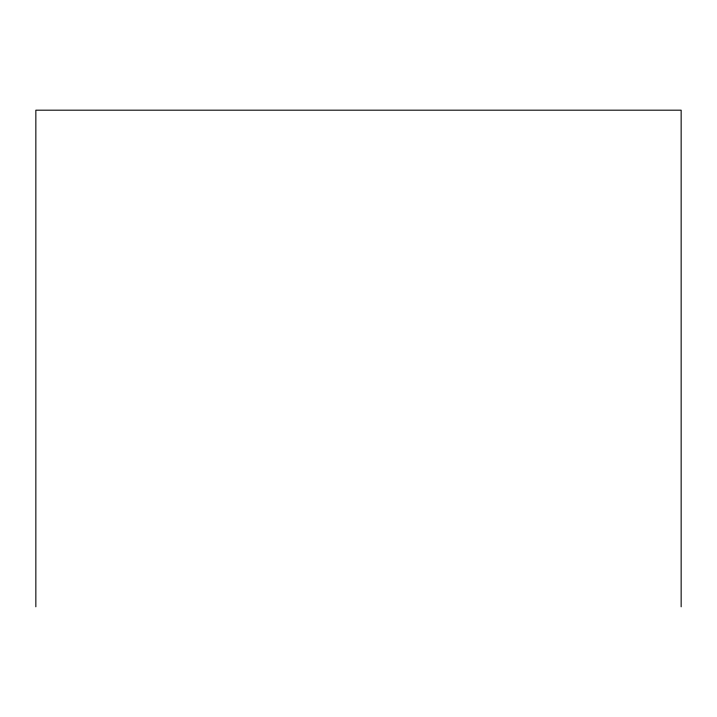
<?xml version="1.0" encoding="UTF-8"?>
<svg xmlns="http://www.w3.org/2000/svg" width="717" height="717" viewBox="0 0 717 717"><rect width="100%" height="100%" fill="white"/><g stroke="black" fill="none" stroke-linecap="round" stroke-linejoin="round"><path stroke-width="1.08" d="M681.15 606.815L681.15 110.185L35.85 110.185L35.85 606.815"/></g></svg>
